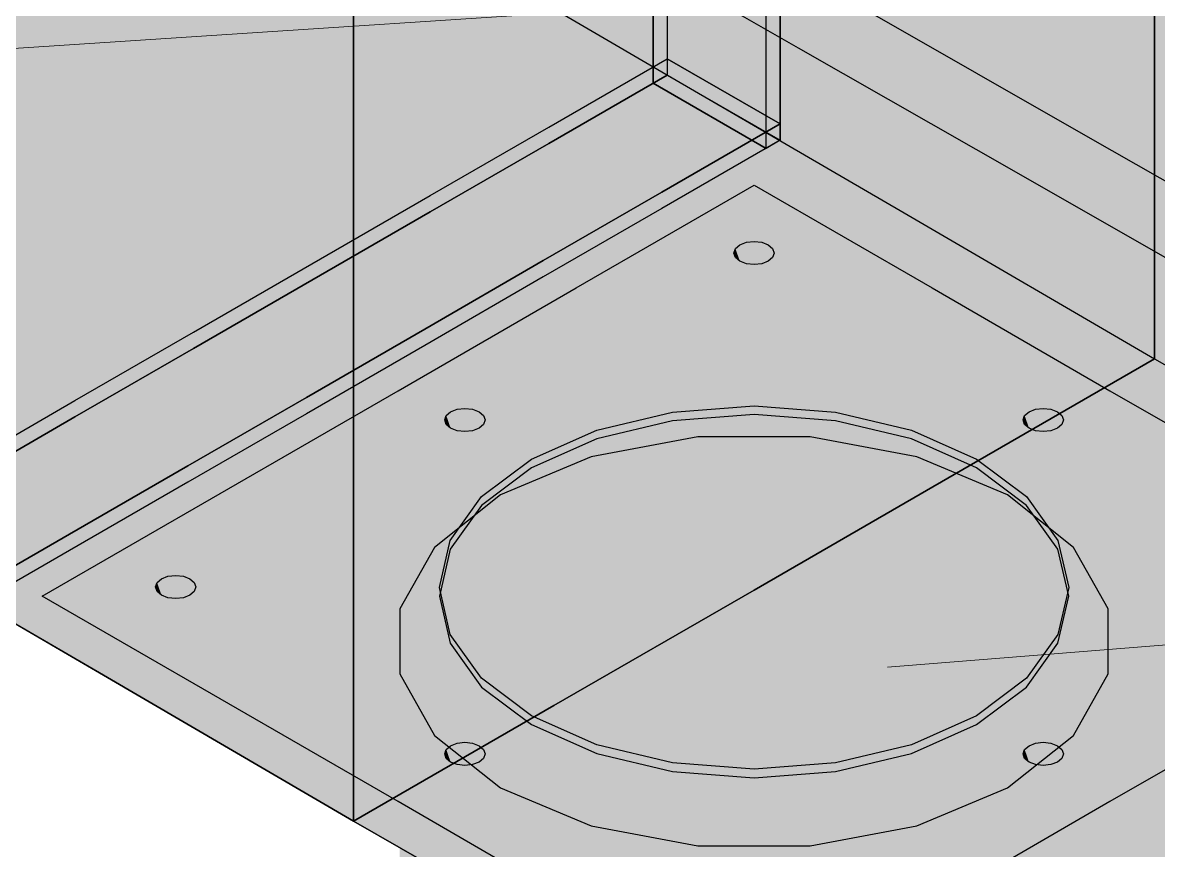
# Model space of a CAD drawing. Header units: metres. Extents: x 0 to 18.2, y -10 to 8.9.
# Drawn here: x 14.8148 to 15.0359, y 1.2593 to 1.4204 of the extents above; entities that cross this region are included whole.
import ezdxf

# ---------------------------------------------------------------- set-up
doc = ezdxf.new("R2010")
doc.units = ezdxf.units.M
doc.header["$LTSCALE"] = 0.25
doc.layers.add('ISO-ARISTAS', color=8, linetype='CONTINUOUS')
doc.layers.add('ISO-CONCRETO-SUP', color=254, linetype='CONTINUOUS', true_color=0xe8e8e8)
doc.layers.add('LLAMADAS', color=30, linetype='CONTINUOUS', lineweight=18)

msp = doc.modelspace()

# ---------------------------------------------------------------- linework, layer by layer
at = {"layer": 'ISO-ARISTAS', "color": 250}
for p, q in [((14.87924, 1.415), (14.87924, 1.465)), ((14.87924, 1.465), (14.87924, 1.415)), ((15.03512, 1.405), (15.03512, 1.455)), ((15.03512, 1.455), (15.03512, 1.405)), ((14.88898, 1.44022), (14.93769, 1.41181)), ((14.88898, 1.44022), (14.93769, 1.41181)), ((14.96584, 1.4155), (14.92254, 1.44025)), ((14.96584, 1.4155), (14.92254, 1.44025)), ((14.94027, 1.43929), (14.94027, 1.41026)), ((14.94027, 1.43929), (14.94027, 1.41026)), ((14.93752, 1.40868), (14.93752, 1.4377)), ((14.93752, 1.4377), (14.93752, 1.40868)), ((14.96227, 1.39756), (14.96227, 1.42659)), ((14.96227, 1.42659), (14.96227, 1.39756)), ((14.95952, 1.39598), (14.95952, 1.425)), ((14.95952, 1.39598), (14.95952, 1.425)), ((14.97883, 1.423), (15.02213, 1.39825)), ((14.87924, 1.365), (14.87924, 1.415)), ((14.87924, 1.415), (14.87924, 1.365)), ((15.00914, 1.39075), (14.96584, 1.4155)), ((15.00914, 1.39075), (14.96584, 1.4155)), ((14.91722, 1.40013), (14.94027, 1.41344)), ((14.91722, 1.40013), (14.94027, 1.41344)), ((14.96227, 1.40074), (14.94027, 1.41344)), ((14.94027, 1.41344), (14.94027, 1.41026)), ((14.94027, 1.41344), (14.94027, 1.41026)), ((14.94027, 1.41344), (14.96227, 1.40074)), ((14.94027, 1.41026), (14.91722, 1.39695)), ((14.91722, 1.39695), (14.94027, 1.41026)), ((14.93752, 1.40868), (14.94027, 1.41026)), ((14.94027, 1.41026), (14.93752, 1.40868)), ((14.93769, 1.41181), (14.98641, 1.38341)), ((14.93769, 1.41181), (14.98641, 1.38341)), ((14.94027, 1.41026), (14.96227, 1.39756)), ((14.94027, 1.41026), (14.96227, 1.39756)), ((14.94027, 1.41026), (14.96227, 1.39756)), ((14.94027, 1.41026), (14.96227, 1.39756)), ((14.95952, 1.39598), (14.93752, 1.40868)), ((14.93752, 1.40868), (14.95952, 1.39598)), ((15.03512, 1.355), (15.03512, 1.405)), ((15.03512, 1.405), (15.03512, 1.355)), ((14.89416, 1.38682), (14.91722, 1.40013)), ((14.89416, 1.38682), (14.91722, 1.40013)), ((14.96227, 1.40074), (14.93921, 1.38743)), ((14.93921, 1.38743), (14.96227, 1.40074)), ((14.96227, 1.39756), (14.96227, 1.40074)), ((14.96227, 1.40074), (14.96227, 1.39756)), ((14.91722, 1.39695), (14.89416, 1.38364)), ((14.89416, 1.38364), (14.91722, 1.39695)), ((14.96227, 1.39756), (14.93921, 1.38425)), ((14.96227, 1.39756), (14.93921, 1.38425)), ((14.96227, 1.39756), (14.95952, 1.39598)), ((14.96227, 1.39756), (14.95952, 1.39598)), ((15.02213, 1.39825), (15.06543, 1.3735)), ((15.05244, 1.366), (15.00914, 1.39075)), ((15.05244, 1.366), (15.00914, 1.39075)), ((14.92254, 1.3688), (14.95718, 1.3888)), ((14.95718, 1.3888), (14.99182, 1.3688)), ((14.87111, 1.37351), (14.89416, 1.38682)), ((14.87111, 1.37351), (14.89416, 1.38682)), ((14.93921, 1.38743), (14.91616, 1.37412)), ((14.91616, 1.37412), (14.93921, 1.38743)), ((14.93921, 1.38425), (14.91616, 1.37094)), ((14.93921, 1.38425), (14.91616, 1.37094)), ((14.89416, 1.38364), (14.87111, 1.37033)), ((14.87111, 1.37033), (14.89416, 1.38364)), ((14.98641, 1.38341), (15.03512, 1.355)), ((14.98641, 1.38341), (15.03512, 1.355)), ((14.95356, 1.37647), (14.95441, 1.3772)), ((14.95441, 1.3772), (14.95568, 1.37769)), ((14.95568, 1.37769), (14.95718, 1.37786)), ((14.95718, 1.37786), (14.95868, 1.37769)), ((14.95868, 1.37769), (14.95995, 1.3772)), ((14.95995, 1.3772), (14.9608, 1.37647)), ((14.95326, 1.3756), (14.95356, 1.37647)), ((14.95356, 1.37473), (14.95326, 1.3756)), ((14.9608, 1.37647), (14.9611, 1.3756)), ((14.9611, 1.3756), (14.9608, 1.37473)), ((14.84805, 1.36019), (14.87111, 1.37351)), ((14.84805, 1.36019), (14.87111, 1.37351)), ((14.91616, 1.37412), (14.8931, 1.36081)), ((14.8931, 1.36081), (14.91616, 1.37412)), ((14.95441, 1.374), (14.95356, 1.37473)), ((14.95568, 1.37351), (14.95441, 1.374)), ((14.95718, 1.37334), (14.95568, 1.37351)), ((14.95868, 1.37351), (14.95718, 1.37334)), ((14.95995, 1.374), (14.95868, 1.37351)), ((14.9608, 1.37473), (14.95995, 1.374)), ((14.91616, 1.37094), (14.8931, 1.35763)), ((14.91616, 1.37094), (14.8931, 1.35763)), ((14.87111, 1.37033), (14.84805, 1.35702)), ((14.84805, 1.35702), (14.87111, 1.37033)), ((14.8879, 1.3488), (14.92254, 1.3688)), ((14.99182, 1.3688), (15.02646, 1.3488)), ((14.87924, 1.315), (14.87924, 1.365)), ((14.87924, 1.365), (14.87924, 1.315)), ((14.825, 1.34688), (14.84805, 1.36019)), ((14.825, 1.34688), (14.84805, 1.36019)), ((14.8931, 1.36081), (14.87005, 1.34749)), ((14.87005, 1.34749), (14.8931, 1.36081)), ((14.8931, 1.35763), (14.87005, 1.34432)), ((14.8931, 1.35763), (14.87005, 1.34432)), ((14.84805, 1.35702), (14.825, 1.34371)), ((14.825, 1.34371), (14.84805, 1.35702)), ((15.03512, 1.355), (14.99615, 1.3325)), ((14.99615, 1.3325), (15.03512, 1.355)), ((15.03512, 1.355), (15.07842, 1.33025)), ((15.03512, 1.355), (15.07842, 1.33025)), ((14.85326, 1.3288), (14.8879, 1.3488)), ((15.02646, 1.3488), (15.0611, 1.3288)), ((14.80194, 1.33357), (14.825, 1.34688)), ((14.80194, 1.33357), (14.825, 1.34688)), ((14.87005, 1.34749), (14.84699, 1.33418)), ((14.84699, 1.33418), (14.87005, 1.34749)), ((14.87005, 1.34432), (14.84699, 1.33101)), ((14.87005, 1.34432), (14.84699, 1.33101)), ((14.89697, 1.3431), (14.89727, 1.34397)), ((14.89727, 1.34397), (14.89812, 1.3447)), ((14.89812, 1.3447), (14.89939, 1.34519)), ((14.89939, 1.34519), (14.90089, 1.34536)), ((14.90089, 1.34536), (14.90239, 1.34519)), ((14.90239, 1.34519), (14.90366, 1.3447)), ((14.90366, 1.3447), (14.90451, 1.34397)), ((14.90451, 1.34397), (14.90481, 1.3431)), ((14.92656, 1.34112), (14.94133, 1.34465)), ((14.94133, 1.34465), (14.95718, 1.34586)), ((14.95718, 1.34416), (14.94133, 1.34295)), ((14.95718, 1.34586), (14.97303, 1.34465)), ((14.97303, 1.34295), (14.95718, 1.34416)), ((14.97303, 1.34465), (14.9878, 1.34112)), ((15.00955, 1.3431), (15.00985, 1.34397)), ((15.00985, 1.34397), (15.0107, 1.3447)), ((15.0107, 1.3447), (15.01197, 1.34519)), ((15.01197, 1.34519), (15.01347, 1.34536)), ((15.01347, 1.34536), (15.01497, 1.34519)), ((15.01497, 1.34519), (15.01624, 1.3447)), ((15.01624, 1.3447), (15.01709, 1.34397)), ((15.01709, 1.34397), (15.01739, 1.3431)), ((14.825, 1.34371), (14.80194, 1.3304)), ((14.80194, 1.3304), (14.825, 1.34371)), ((14.89727, 1.34223), (14.89697, 1.3431)), ((14.89812, 1.3415), (14.89727, 1.34223)), ((14.90451, 1.34223), (14.90366, 1.3415)), ((14.90481, 1.3431), (14.90451, 1.34223)), ((14.94133, 1.34295), (14.92656, 1.33942)), ((14.9878, 1.33942), (14.97303, 1.34295)), ((15.00985, 1.34223), (15.00955, 1.3431)), ((15.0107, 1.3415), (15.00985, 1.34223)), ((15.01709, 1.34223), (15.01624, 1.3415)), ((15.01739, 1.3431), (15.01709, 1.34223)), ((14.89939, 1.34101), (14.89812, 1.3415)), ((14.90089, 1.34084), (14.89939, 1.34101)), ((14.90239, 1.34101), (14.90089, 1.34084)), ((14.90366, 1.3415), (14.90239, 1.34101)), ((14.91388, 1.3355), (14.92656, 1.34112)), ((14.94626, 1.33981), (14.92549, 1.33591)), ((14.94626, 1.33981), (14.92549, 1.33591)), ((14.9681, 1.33981), (14.94626, 1.33981)), ((14.9681, 1.33981), (14.94626, 1.33981)), ((14.98887, 1.33591), (14.9681, 1.33981)), ((14.98887, 1.33591), (14.9681, 1.33981)), ((14.9878, 1.34112), (15.00048, 1.3355)), ((15.01197, 1.34101), (15.0107, 1.3415)), ((15.01347, 1.34084), (15.01197, 1.34101)), ((15.01497, 1.34101), (15.01347, 1.34084)), ((15.01624, 1.3415), (15.01497, 1.34101)), ((14.92656, 1.33942), (14.91388, 1.3338)), ((15.00048, 1.3338), (14.9878, 1.33942)), ((14.90415, 1.32818), (14.91388, 1.3355)), ((14.92549, 1.33591), (14.90782, 1.3285)), ((14.92549, 1.33591), (14.90782, 1.3285)), ((15.00654, 1.3285), (14.98887, 1.33591)), ((15.00654, 1.3285), (14.98887, 1.33591)), ((15.00048, 1.3355), (15.01021, 1.32818)), ((14.84699, 1.33418), (14.82394, 1.32087)), ((14.82394, 1.32087), (14.84699, 1.33418)), ((14.91388, 1.3338), (14.90415, 1.32648)), ((15.01021, 1.32648), (15.00048, 1.3338)), ((14.84699, 1.33101), (14.82394, 1.3177)), ((14.84699, 1.33101), (14.82394, 1.3177)), ((14.99615, 1.3325), (14.95718, 1.31)), ((14.95718, 1.31), (14.99615, 1.3325)), ((14.81862, 1.3088), (14.85326, 1.3288)), ((14.90782, 1.3285), (14.89498, 1.3183)), ((14.90782, 1.3285), (14.89498, 1.3183)), ((15.01938, 1.3183), (15.00654, 1.3285)), ((15.01938, 1.3183), (15.00654, 1.3285)), ((14.89803, 1.31965), (14.90415, 1.32818)), ((14.90415, 1.32648), (14.89803, 1.31795)), ((15.01021, 1.32818), (15.01633, 1.31965)), ((15.01633, 1.31795), (15.01021, 1.32648)), ((14.83052, 1.29341), (14.78181, 1.32181)), ((14.78181, 1.32181), (14.83052, 1.29341)), ((14.82394, 1.32087), (14.80088, 1.30756)), ((14.80088, 1.30756), (14.82394, 1.32087)), ((14.89594, 1.3105), (14.89803, 1.31965)), ((15.01633, 1.31965), (15.01842, 1.3105)), ((14.82394, 1.3177), (14.80088, 1.30439)), ((14.82394, 1.3177), (14.80088, 1.30439)), ((14.89498, 1.3183), (14.88823, 1.30631)), ((14.89498, 1.3183), (14.88823, 1.30631)), ((14.89803, 1.31795), (14.89594, 1.3088)), ((15.01842, 1.3088), (15.01633, 1.31795)), ((15.02613, 1.30631), (15.01938, 1.3183)), ((15.02613, 1.30631), (15.01938, 1.3183)), ((14.87924, 1.265), (14.87924, 1.315)), ((14.87924, 1.315), (14.87924, 1.265)), ((14.84068, 1.3106), (14.84098, 1.31147)), ((14.84098, 1.31147), (14.84183, 1.3122)), ((14.84183, 1.3122), (14.8431, 1.31269)), ((14.8431, 1.31269), (14.8446, 1.31286)), ((14.8446, 1.31286), (14.8461, 1.31269)), ((14.8461, 1.31269), (14.84737, 1.3122)), ((14.84737, 1.3122), (14.84822, 1.31147)), ((14.84822, 1.31147), (14.84852, 1.3106)), ((14.85326, 1.2888), (14.81862, 1.3088)), ((14.84098, 1.30973), (14.84068, 1.3106)), ((14.84183, 1.309), (14.84098, 1.30973)), ((14.8431, 1.30851), (14.84183, 1.309)), ((14.84737, 1.309), (14.8461, 1.30851)), ((14.84822, 1.30973), (14.84737, 1.309)), ((14.84852, 1.3106), (14.84822, 1.30973)), ((14.89803, 1.30135), (14.89594, 1.3105)), ((14.89594, 1.3088), (14.89803, 1.29965)), ((14.95718, 1.31), (14.91821, 1.2875)), ((14.91821, 1.2875), (14.95718, 1.31)), ((15.01842, 1.3105), (15.01633, 1.30135)), ((15.01633, 1.29965), (15.01842, 1.3088)), ((14.8446, 1.30834), (14.8431, 1.30851)), ((14.8461, 1.30851), (14.8446, 1.30834)), ((14.88823, 1.30631), (14.88823, 1.29369)), ((14.88823, 1.30631), (14.88823, 1.29369)), ((15.02613, 1.29369), (15.02613, 1.30631)), ((15.02613, 1.29369), (15.02613, 1.30631)), ((14.90415, 1.29282), (14.89803, 1.30135)), ((15.01633, 1.30135), (15.01021, 1.29282)), ((14.89803, 1.29965), (14.90415, 1.29112)), ((15.01021, 1.29112), (15.01633, 1.29965)), ((14.87924, 1.265), (14.83052, 1.29341)), ((14.83052, 1.29341), (14.87924, 1.265)), ((14.88823, 1.29369), (14.89498, 1.2817)), ((14.88823, 1.29369), (14.89498, 1.2817)), ((15.01938, 1.2817), (15.02613, 1.29369)), ((15.01938, 1.2817), (15.02613, 1.29369)), ((14.91388, 1.2855), (14.90415, 1.29282)), ((14.90415, 1.29112), (14.91388, 1.2838)), ((15.01021, 1.29282), (15.00048, 1.2855)), ((15.00048, 1.2838), (15.01021, 1.29112)), ((14.8879, 1.2688), (14.85326, 1.2888)), ((15.0611, 1.2888), (15.02646, 1.2688)), ((14.91821, 1.2875), (14.87924, 1.265)), ((14.87924, 1.265), (14.91821, 1.2875)), ((14.92656, 1.27988), (14.91388, 1.2855)), ((15.00048, 1.2855), (14.9878, 1.27988)), ((14.91388, 1.2838), (14.92656, 1.27818)), ((14.9878, 1.27818), (15.00048, 1.2838)), ((14.89498, 1.2817), (14.90782, 1.2715)), ((14.89498, 1.2817), (14.90782, 1.2715)), ((14.89812, 1.2797), (14.89939, 1.28019)), ((14.89939, 1.28019), (14.90089, 1.28036)), ((14.90089, 1.28036), (14.90239, 1.28019)), ((14.90239, 1.28019), (14.90366, 1.2797)), ((14.94133, 1.27635), (14.92656, 1.27988)), ((14.9878, 1.27988), (14.97303, 1.27635)), ((15.00654, 1.2715), (15.01938, 1.2817)), ((15.00654, 1.2715), (15.01938, 1.2817)), ((15.0107, 1.2797), (15.01197, 1.28019)), ((15.01197, 1.28019), (15.01347, 1.28036)), ((15.01347, 1.28036), (15.01497, 1.28019)), ((15.01497, 1.28019), (15.01624, 1.2797)), ((14.89697, 1.2781), (14.89727, 1.27897)), ((14.89727, 1.27723), (14.89697, 1.2781)), ((14.89727, 1.27897), (14.89812, 1.2797)), ((14.90366, 1.2797), (14.90451, 1.27897)), ((14.90451, 1.27897), (14.90481, 1.2781)), ((14.90481, 1.2781), (14.90451, 1.27723)), ((14.92656, 1.27818), (14.94133, 1.27465)), ((14.97303, 1.27465), (14.9878, 1.27818)), ((15.00955, 1.2781), (15.00985, 1.27897)), ((15.00985, 1.27723), (15.00955, 1.2781)), ((15.00985, 1.27897), (15.0107, 1.2797)), ((15.01624, 1.2797), (15.01709, 1.27897)), ((15.01709, 1.27897), (15.01739, 1.2781)), ((15.01739, 1.2781), (15.01709, 1.27723)), ((14.89812, 1.2765), (14.89727, 1.27723)), ((14.89939, 1.27601), (14.89812, 1.2765)), ((14.90089, 1.27584), (14.89939, 1.27601)), ((14.90239, 1.27601), (14.90089, 1.27584)), ((14.90366, 1.2765), (14.90239, 1.27601)), ((14.90451, 1.27723), (14.90366, 1.2765)), ((14.95718, 1.27514), (14.94133, 1.27635)), ((14.97303, 1.27635), (14.95718, 1.27514)), ((15.0107, 1.2765), (15.00985, 1.27723)), ((15.01197, 1.27601), (15.0107, 1.2765)), ((15.01347, 1.27584), (15.01197, 1.27601)), ((15.01497, 1.27601), (15.01347, 1.27584)), ((15.01624, 1.2765), (15.01497, 1.27601)), ((15.01709, 1.27723), (15.01624, 1.2765)), ((14.94133, 1.27465), (14.95718, 1.27344)), ((14.95718, 1.27344), (14.97303, 1.27465)), ((14.90782, 1.2715), (14.92549, 1.26409)), ((14.90782, 1.2715), (14.92549, 1.26409)), ((14.98887, 1.26409), (15.00654, 1.2715)), ((14.98887, 1.26409), (15.00654, 1.2715)), ((14.92254, 1.2488), (14.8879, 1.2688)), ((15.02646, 1.2688), (14.99182, 1.2488)), ((14.92254, 1.24025), (14.87924, 1.265)), ((14.87924, 1.265), (14.92254, 1.24025)), ((14.92549, 1.26409), (14.94626, 1.26019)), ((14.92549, 1.26409), (14.94626, 1.26019)), ((14.9681, 1.26019), (14.98887, 1.26409)), ((14.9681, 1.26019), (14.98887, 1.26409)), ((14.94626, 1.26019), (14.9681, 1.26019)), ((14.94626, 1.26019), (14.9681, 1.26019))]:
    msp.add_line(p, q, dxfattribs=at)
at = {"layer": 'ISO-CONCRETO-SUP', "true_color": 0xa5aab0}
for points in [[(14.83052, 1.44341), (14.87924, 1.415), (14.83052, 1.49341), (14.87924, 1.465)], [(14.88898, 1.44022), (14.93769, 1.41181), (14.88898, 1.49022), (14.93769, 1.46181)], [(14.98641, 1.43341), (15.03512, 1.405), (14.98641, 1.48341), (15.03512, 1.455)], [(14.78181, 1.42181), (14.83052, 1.39341), (14.78181, 1.47181), (14.83052, 1.44341)], [(14.87924, 1.415), (14.92254, 1.39025), (14.87924, 1.465), (14.92254, 1.44025)], [(14.93769, 1.41181), (14.98641, 1.38341), (14.93769, 1.46181), (14.98641, 1.43341)], [(15.03512, 1.405), (15.07842, 1.38025), (15.03512, 1.455), (15.07842, 1.43025)], [(14.83052, 1.39341), (14.87924, 1.365), (14.83052, 1.44341), (14.87924, 1.415)], [(14.92254, 1.39025), (14.96584, 1.3655), (14.92254, 1.44025), (14.96584, 1.4155)], [(14.98641, 1.38341), (15.03512, 1.355), (14.98641, 1.43341), (15.03512, 1.405)], [(14.78181, 1.37181), (14.83052, 1.34341), (14.78181, 1.42181), (14.83052, 1.39341)], [(14.87924, 1.365), (14.92254, 1.34025), (14.87924, 1.415), (14.92254, 1.39025)], [(14.96584, 1.3655), (15.00914, 1.34075), (14.96584, 1.4155), (15.00914, 1.39075)], [(15.03512, 1.355), (15.07842, 1.33025), (15.03512, 1.405), (15.07842, 1.38025)], [(14.83052, 1.34341), (14.87924, 1.315), (14.83052, 1.39341), (14.87924, 1.365)], [(15.00914, 1.34075), (15.05244, 1.316), (15.00914, 1.39075), (15.05244, 1.366)], [(14.92254, 1.34025), (14.96584, 1.3155), (14.92254, 1.39025), (14.96584, 1.3655)], [(14.78181, 1.32181), (14.83052, 1.29341), (14.78181, 1.37181), (14.83052, 1.34341)], [(14.87924, 1.315), (14.92254, 1.29025), (14.87924, 1.365), (14.92254, 1.34025)], [(14.96584, 1.3155), (15.00914, 1.29075), (14.96584, 1.3655), (15.00914, 1.34075)], [(14.83052, 1.29341), (14.87924, 1.265), (14.83052, 1.34341), (14.87924, 1.315)], [(14.92254, 1.29025), (14.96584, 1.2655), (14.92254, 1.34025), (14.96584, 1.3155)], [(15.00914, 1.29075), (15.05244, 1.266), (15.00914, 1.34075), (15.05244, 1.316)], [(14.96584, 1.2655), (15.00914, 1.24075), (14.96584, 1.3155), (15.00914, 1.29075)], [(14.87924, 1.265), (14.92254, 1.24025), (14.87924, 1.315), (14.92254, 1.29025)], [(14.92254, 1.24025), (14.96584, 1.2155), (14.92254, 1.29025), (14.96584, 1.2655)], [(15.00914, 1.24075), (15.05244, 1.216), (15.00914, 1.29075), (15.05244, 1.266)], [(14.96584, 1.2155), (15.00914, 1.19075), (14.96584, 1.2655), (15.00914, 1.24075)]]:
    msp.add_solid(points, dxfattribs=at)
at = {"layer": 'ISO-CONCRETO-SUP', "true_color": 0xb7bcc4}
for points in [[(14.84027, 1.46863), (14.88898, 1.44022), (14.8013, 1.44613), (14.85001, 1.41772)], [(14.8013, 1.44613), (14.85001, 1.41772), (14.76232, 1.42362), (14.81104, 1.39522)], [(14.88898, 1.44022), (14.93769, 1.41181), (14.85001, 1.41772), (14.89872, 1.38931)], [(14.85001, 1.41772), (14.89872, 1.38931), (14.81104, 1.39522), (14.85975, 1.36681)], [(14.93769, 1.41181), (14.98641, 1.38341), (14.89872, 1.38931), (14.94744, 1.36091)], [(14.81104, 1.39522), (14.85975, 1.36681), (14.77207, 1.37272), (14.82078, 1.34431)], [(14.89872, 1.38931), (14.94744, 1.36091), (14.85975, 1.36681), (14.90847, 1.33841)], [(14.98641, 1.38341), (15.03512, 1.355), (14.94744, 1.36091), (14.99615, 1.3325)], [(14.77207, 1.37272), (14.82078, 1.34431), (14.7331, 1.35022), (14.78181, 1.32181)], [(14.85975, 1.36681), (14.90847, 1.33841), (14.82078, 1.34431), (14.86949, 1.31591)], [(14.94744, 1.36091), (14.99615, 1.3325), (14.90847, 1.33841), (14.95718, 1.31)], [(14.82078, 1.34431), (14.86949, 1.31591), (14.78181, 1.32181), (14.83052, 1.29341)], [(14.90847, 1.33841), (14.95718, 1.31), (14.86949, 1.31591), (14.91821, 1.2875)], [(14.86949, 1.31591), (14.91821, 1.2875), (14.83052, 1.29341), (14.87924, 1.265)]]:
    msp.add_solid(points, dxfattribs=at)
at = {"layer": 'ISO-CONCRETO-SUP', "true_color": 0xb7bcc3}
for points in [[(14.93553, 1.44775), (14.97883, 1.423), (14.92254, 1.44025), (14.96584, 1.4155)], [(14.97883, 1.423), (15.02213, 1.39825), (14.96584, 1.4155), (15.00914, 1.39075)], [(15.02213, 1.39825), (15.06543, 1.3735), (15.00914, 1.39075), (15.05244, 1.366)], [(14.95718, 1.3888), (14.99182, 1.3688), (14.92254, 1.3688), (14.95718, 1.3488)], [(14.92254, 1.3688), (14.95718, 1.3488), (14.8879, 1.3488), (14.92254, 1.3288)], [(14.99182, 1.3688), (15.02646, 1.3488), (14.95718, 1.3488), (14.99182, 1.3288)], [(15.03512, 1.355), (15.07842, 1.33025), (14.99615, 1.3325), (15.03945, 1.30775)], [(14.8879, 1.3488), (14.92254, 1.3288), (14.85326, 1.3288), (14.8879, 1.3088)], [(14.95718, 1.3488), (14.99182, 1.3288), (14.92254, 1.3288), (14.95718, 1.3088)], [(15.02646, 1.3488), (15.0611, 1.3288), (14.99182, 1.3288), (15.02646, 1.3088)], [(14.99615, 1.3325), (15.03945, 1.30775), (14.95718, 1.31), (15.00048, 1.28525)], [(14.85326, 1.3288), (14.8879, 1.3088), (14.81862, 1.3088), (14.85326, 1.2888)], [(14.92254, 1.3288), (14.95718, 1.3088), (14.8879, 1.3088), (14.92254, 1.2888)], [(14.99182, 1.3288), (15.02646, 1.3088), (14.95718, 1.3088), (14.99182, 1.2888)], [(15.0611, 1.3288), (15.09574, 1.3088), (15.02646, 1.3088), (15.0611, 1.2888)], [(14.8879, 1.3088), (14.92254, 1.2888), (14.85326, 1.2888), (14.8879, 1.2688)], [(14.95718, 1.31), (15.00048, 1.28525), (14.91821, 1.2875), (14.96151, 1.26275)], [(14.95718, 1.3088), (14.99182, 1.2888), (14.92254, 1.2888), (14.95718, 1.2688)], [(15.02646, 1.3088), (15.0611, 1.2888), (14.99182, 1.2888), (15.02646, 1.2688)], [(15.03945, 1.30775), (15.08275, 1.283), (15.00048, 1.28525), (15.04378, 1.2605)], [(14.92254, 1.2888), (14.95718, 1.2688), (14.8879, 1.2688), (14.92254, 1.2488)], [(14.99182, 1.2888), (15.02646, 1.2688), (14.95718, 1.2688), (14.99182, 1.2488)], [(14.91821, 1.2875), (14.96151, 1.26275), (14.87924, 1.265), (14.92254, 1.24025)], [(15.00048, 1.28525), (15.04378, 1.2605), (14.96151, 1.26275), (15.00481, 1.238)], [(14.95718, 1.2688), (14.99182, 1.2488), (14.92254, 1.2488), (14.95718, 1.2288)], [(14.96151, 1.26275), (15.00481, 1.238), (14.92254, 1.24025), (14.96584, 1.2155)], [(15.04378, 1.2605), (15.08708, 1.23575), (15.00481, 1.238), (15.04811, 1.21325)]]:
    msp.add_solid(points, dxfattribs=at)
at = {"layer": 'ISO-CONCRETO-SUP', "true_color": 0x6a7481}
for points in [[(14.94027, 1.41026), (14.93752, 1.40868), (14.94027, 1.43929), (14.93752, 1.4377)], [(14.96227, 1.39756), (14.95952, 1.39598), (14.96227, 1.42659), (14.95952, 1.425)], [(14.94027, 1.41026), (14.91722, 1.39695), (14.94027, 1.41344), (14.91722, 1.40013)], [(14.91722, 1.39695), (14.89416, 1.38364), (14.91722, 1.40013), (14.89416, 1.38682)], [(14.96227, 1.39756), (14.93921, 1.38425), (14.96227, 1.40074), (14.93921, 1.38743)], [(14.89416, 1.38364), (14.87111, 1.37033), (14.89416, 1.38682), (14.87111, 1.37351)], [(14.93921, 1.38425), (14.91616, 1.37094), (14.93921, 1.38743), (14.91616, 1.37412)], [(14.87111, 1.37033), (14.84805, 1.35702), (14.87111, 1.37351), (14.84805, 1.36019)], [(14.91616, 1.37094), (14.8931, 1.35763), (14.91616, 1.37412), (14.8931, 1.36081)], [(14.84805, 1.35702), (14.825, 1.34371), (14.84805, 1.36019), (14.825, 1.34688)], [(14.8931, 1.35763), (14.87005, 1.34432), (14.8931, 1.36081), (14.87005, 1.34749)], [(14.825, 1.34371), (14.80194, 1.3304), (14.825, 1.34688), (14.80194, 1.33357)], [(14.87005, 1.34432), (14.84699, 1.33101), (14.87005, 1.34749), (14.84699, 1.33418)], [(14.84699, 1.33101), (14.82394, 1.3177), (14.84699, 1.33418), (14.82394, 1.32087)], [(14.82394, 1.3177), (14.80088, 1.30439), (14.82394, 1.32087), (14.80088, 1.30756)]]:
    msp.add_solid(points, dxfattribs=at)
at = {"layer": 'ISO-CONCRETO-SUP', "true_color": 0x768190}
for points in [[(14.94027, 1.41026), (14.96227, 1.39756), (14.94027, 1.43929), (14.96227, 1.42659)], [(14.93752, 1.40868), (14.95952, 1.39598), (14.93752, 1.4377), (14.95952, 1.425)], [(14.94027, 1.41026), (14.96227, 1.39756), (14.94027, 1.41344), (14.96227, 1.40074)]]:
    msp.add_solid(points, dxfattribs=at)
at = {"layer": 'ISO-CONCRETO-SUP', "true_color": 0x838f9f}
for points in [[(14.94027, 1.41344), (14.96227, 1.40074), (14.91722, 1.40013), (14.93921, 1.38743)], [(14.94027, 1.41026), (14.96227, 1.39756), (14.91722, 1.39695), (14.93921, 1.38425)], [(14.94027, 1.41026), (14.96227, 1.39756), (14.93752, 1.40868), (14.95952, 1.39598)], [(14.91722, 1.40013), (14.93921, 1.38743), (14.89416, 1.38682), (14.91616, 1.37412)], [(14.91722, 1.39695), (14.93921, 1.38425), (14.89416, 1.38364), (14.91616, 1.37094)], [(14.89416, 1.38682), (14.91616, 1.37412), (14.87111, 1.37351), (14.8931, 1.36081)], [(14.89416, 1.38364), (14.91616, 1.37094), (14.87111, 1.37033), (14.8931, 1.35763)], [(14.87111, 1.37351), (14.8931, 1.36081), (14.84805, 1.36019), (14.87005, 1.34749)], [(14.87111, 1.37033), (14.8931, 1.35763), (14.84805, 1.35702), (14.87005, 1.34432)], [(14.84805, 1.36019), (14.87005, 1.34749), (14.825, 1.34688), (14.84699, 1.33418)], [(14.84805, 1.35702), (14.87005, 1.34432), (14.825, 1.34371), (14.84699, 1.33101)], [(14.825, 1.34688), (14.84699, 1.33418), (14.80194, 1.33357), (14.82394, 1.32087)], [(14.825, 1.34371), (14.84699, 1.33101), (14.80194, 1.3304), (14.82394, 1.3177)], [(14.80194, 1.33357), (14.82394, 1.32087), (14.77889, 1.32026), (14.80088, 1.30756)], [(14.80194, 1.3304), (14.82394, 1.3177), (14.77889, 1.31709), (14.80088, 1.30439)]]:
    msp.add_solid(points, dxfattribs=at)
at = {"layer": 'ISO-CONCRETO-SUP', "true_color": 0x6b6d73}
for points in [[(14.95441, 1.374), (14.95356, 1.37647), (14.95441, 1.3772)], [(14.95441, 1.374), (14.95568, 1.37769), (14.95718, 1.37786)], [(14.95441, 1.374), (14.95718, 1.37786), (14.95868, 1.37769)], [(14.95441, 1.374), (14.95441, 1.3772), (14.95568, 1.37769)], [(14.95441, 1.374), (14.95868, 1.37769), (14.95995, 1.3772)], [(14.95441, 1.374), (14.95995, 1.3772), (14.9608, 1.37647)], [(14.95441, 1.374), (14.95326, 1.3756), (14.95356, 1.37647)], [(14.95441, 1.374), (14.95356, 1.37473), (14.95326, 1.3756)], [(14.95441, 1.374), (14.9608, 1.37647), (14.9611, 1.3756)], [(14.95441, 1.374), (14.9611, 1.3756), (14.9608, 1.37473)], [(14.95441, 1.374), (14.9608, 1.37473), (14.95995, 1.374)], [(14.95441, 1.374), (14.95995, 1.374), (14.95868, 1.37351)], [(14.95441, 1.374), (14.95868, 1.37351), (14.95718, 1.37334)], [(14.95441, 1.374), (14.95718, 1.37334), (14.95568, 1.37351)], [(14.89812, 1.3415), (14.89697, 1.3431), (14.89727, 1.34397)], [(14.89812, 1.3415), (14.89727, 1.34397), (14.89812, 1.3447)], [(14.89812, 1.3415), (14.89939, 1.34519), (14.90089, 1.34536)], [(14.89812, 1.3415), (14.90089, 1.34536), (14.90239, 1.34519)], [(14.89812, 1.3415), (14.89812, 1.3447), (14.89939, 1.34519)], [(14.89812, 1.3415), (14.90239, 1.34519), (14.90366, 1.3447)], [(14.89812, 1.3415), (14.90366, 1.3447), (14.90451, 1.34397)], [(14.89812, 1.3415), (14.90451, 1.34397), (14.90481, 1.3431)], [(15.0107, 1.3415), (15.00955, 1.3431), (15.00985, 1.34397)], [(15.0107, 1.3415), (15.00985, 1.34397), (15.0107, 1.3447)], [(15.0107, 1.3415), (15.01197, 1.34519), (15.01347, 1.34536)], [(15.0107, 1.3415), (15.01347, 1.34536), (15.01497, 1.34519)], [(15.0107, 1.3415), (15.0107, 1.3447), (15.01197, 1.34519)], [(15.0107, 1.3415), (15.01497, 1.34519), (15.01624, 1.3447)], [(15.0107, 1.3415), (15.01624, 1.3447), (15.01709, 1.34397)], [(15.0107, 1.3415), (15.01709, 1.34397), (15.01739, 1.3431)], [(14.89812, 1.3415), (14.89727, 1.34223), (14.89697, 1.3431)], [(14.89812, 1.3415), (14.90481, 1.3431), (14.90451, 1.34223)], [(14.89812, 1.3415), (14.90451, 1.34223), (14.90366, 1.3415)], [(15.0107, 1.3415), (15.00985, 1.34223), (15.00955, 1.3431)], [(15.0107, 1.3415), (15.01739, 1.3431), (15.01709, 1.34223)], [(15.0107, 1.3415), (15.01709, 1.34223), (15.01624, 1.3415)], [(14.89812, 1.3415), (14.90366, 1.3415), (14.90239, 1.34101)], [(14.89812, 1.3415), (14.90239, 1.34101), (14.90089, 1.34084)], [(14.89812, 1.3415), (14.90089, 1.34084), (14.89939, 1.34101)], [(15.0107, 1.3415), (15.01624, 1.3415), (15.01497, 1.34101)], [(15.0107, 1.3415), (15.01497, 1.34101), (15.01347, 1.34084)], [(15.0107, 1.3415), (15.01347, 1.34084), (15.01197, 1.34101)], [(14.84183, 1.309), (14.84068, 1.3106), (14.84098, 1.31147)], [(14.84183, 1.309), (14.84098, 1.31147), (14.84183, 1.3122)], [(14.84183, 1.309), (14.8431, 1.31269), (14.8446, 1.31286)], [(14.84183, 1.309), (14.8446, 1.31286), (14.8461, 1.31269)], [(14.84183, 1.309), (14.84183, 1.3122), (14.8431, 1.31269)], [(14.84183, 1.309), (14.8461, 1.31269), (14.84737, 1.3122)], [(14.84183, 1.309), (14.84737, 1.3122), (14.84822, 1.31147)], [(14.84183, 1.309), (14.84822, 1.31147), (14.84852, 1.3106)], [(14.84183, 1.309), (14.84098, 1.30973), (14.84068, 1.3106)], [(14.84183, 1.309), (14.84852, 1.3106), (14.84822, 1.30973)], [(14.84183, 1.309), (14.84822, 1.30973), (14.84737, 1.309)], [(14.84183, 1.309), (14.84737, 1.309), (14.8461, 1.30851)], [(14.84183, 1.309), (14.8461, 1.30851), (14.8446, 1.30834)], [(14.84183, 1.309), (14.8446, 1.30834), (14.8431, 1.30851)], [(14.89812, 1.2765), (14.89939, 1.28019), (14.90089, 1.28036)], [(14.89812, 1.2765), (14.90089, 1.28036), (14.90239, 1.28019)], [(14.89812, 1.2765), (14.89812, 1.2797), (14.89939, 1.28019)], [(14.89812, 1.2765), (14.90239, 1.28019), (14.90366, 1.2797)], [(15.0107, 1.2765), (15.01197, 1.28019), (15.01347, 1.28036)], [(15.0107, 1.2765), (15.01347, 1.28036), (15.01497, 1.28019)], [(15.0107, 1.2765), (15.0107, 1.2797), (15.01197, 1.28019)], [(15.0107, 1.2765), (15.01497, 1.28019), (15.01624, 1.2797)], [(14.89812, 1.2765), (14.89697, 1.2781), (14.89727, 1.27897)], [(14.89812, 1.2765), (14.89727, 1.27723), (14.89697, 1.2781)], [(14.89812, 1.2765), (14.89727, 1.27897), (14.89812, 1.2797)], [(14.89812, 1.2765), (14.90366, 1.2797), (14.90451, 1.27897)], [(14.89812, 1.2765), (14.90451, 1.27897), (14.90481, 1.2781)], [(14.89812, 1.2765), (14.90481, 1.2781), (14.90451, 1.27723)], [(15.0107, 1.2765), (15.00955, 1.2781), (15.00985, 1.27897)], [(15.0107, 1.2765), (15.00985, 1.27723), (15.00955, 1.2781)], [(15.0107, 1.2765), (15.00985, 1.27897), (15.0107, 1.2797)], [(15.0107, 1.2765), (15.01624, 1.2797), (15.01709, 1.27897)], [(15.0107, 1.2765), (15.01709, 1.27897), (15.01739, 1.2781)], [(15.0107, 1.2765), (15.01739, 1.2781), (15.01709, 1.27723)], [(14.89812, 1.2765), (14.90451, 1.27723), (14.90366, 1.2765)], [(14.89812, 1.2765), (14.90366, 1.2765), (14.90239, 1.27601)], [(14.89812, 1.2765), (14.90239, 1.27601), (14.90089, 1.27584)], [(14.89812, 1.2765), (14.90089, 1.27584), (14.89939, 1.27601)], [(15.0107, 1.2765), (15.01709, 1.27723), (15.01624, 1.2765)], [(15.0107, 1.2765), (15.01624, 1.2765), (15.01497, 1.27601)], [(15.0107, 1.2765), (15.01497, 1.27601), (15.01347, 1.27584)], [(15.0107, 1.2765), (15.01347, 1.27584), (15.01197, 1.27601)]]:
    msp.add_solid(points, dxfattribs=at)
at = {"layer": 'ISO-CONCRETO-SUP', "true_color": 0x3e4247}
for points in [[(14.91388, 1.2855), (14.94133, 1.34465), (14.95718, 1.34586)], [(14.91388, 1.2855), (14.95718, 1.34586), (14.97303, 1.34465)], [(14.91388, 1.2855), (14.92656, 1.34112), (14.94133, 1.34465)], [(14.91388, 1.2855), (14.97303, 1.34465), (14.9878, 1.34112)], [(14.91388, 1.2855), (14.91388, 1.3355), (14.92656, 1.34112)], [(14.91388, 1.2855), (14.9878, 1.34112), (15.00048, 1.3355)], [(14.91388, 1.2855), (14.90415, 1.32818), (14.91388, 1.3355)], [(14.91388, 1.2855), (15.00048, 1.3355), (15.01021, 1.32818)], [(14.91388, 1.2855), (14.89803, 1.31965), (14.90415, 1.32818)], [(14.91388, 1.2855), (15.01021, 1.32818), (15.01633, 1.31965)], [(14.91388, 1.2855), (14.89594, 1.3105), (14.89803, 1.31965)], [(14.91388, 1.2855), (15.01633, 1.31965), (15.01842, 1.3105)], [(14.91388, 1.2855), (14.89803, 1.30135), (14.89594, 1.3105)], [(14.91388, 1.2855), (15.01842, 1.3105), (15.01633, 1.30135)], [(14.91388, 1.2855), (14.90415, 1.29282), (14.89803, 1.30135)], [(14.91388, 1.2855), (15.01633, 1.30135), (15.01021, 1.29282)], [(14.91388, 1.2855), (15.01021, 1.29282), (15.00048, 1.2855)], [(14.91388, 1.2855), (15.00048, 1.2855), (14.9878, 1.27988)], [(14.91388, 1.2855), (14.9878, 1.27988), (14.97303, 1.27635)], [(14.91388, 1.2855), (14.97303, 1.27635), (14.95718, 1.27514)], [(14.91388, 1.2855), (14.95718, 1.27514), (14.94133, 1.27635)], [(14.91388, 1.2855), (14.94133, 1.27635), (14.92656, 1.27988)]]:
    msp.add_solid(points, dxfattribs=at)
at = {"layer": 'ISO-CONCRETO-SUP', "true_color": 0xaaafb6}
for points in [[(14.95718, 1.34416), (14.94133, 1.34295), (14.95718, 1.29456), (14.94133, 1.29335)], [(14.95718, 1.29456), (14.94133, 1.29335), (14.95718, 1.24496), (14.94133, 1.24375)], [(14.95718, 1.27344), (14.97303, 1.27465), (14.95718, 1.22384), (14.97303, 1.22505)]]:
    msp.add_solid(points, dxfattribs=at)
at = {"layer": 'ISO-CONCRETO-SUP', "true_color": 0xadb3b9}
for points in [[(14.97303, 1.34295), (14.95718, 1.34416), (14.97303, 1.29335), (14.95718, 1.29456)], [(14.97303, 1.29335), (14.95718, 1.29456), (14.97303, 1.24375), (14.95718, 1.24496)], [(14.94133, 1.27465), (14.95718, 1.27344), (14.94133, 1.22505), (14.95718, 1.22384)]]:
    msp.add_solid(points, dxfattribs=at)
at = {"layer": 'ISO-CONCRETO-SUP', "true_color": 0xa3a8af}
for points in [[(14.94133, 1.34295), (14.92656, 1.33942), (14.94133, 1.29335), (14.92656, 1.28982)], [(14.94133, 1.29335), (14.92656, 1.28982), (14.94133, 1.24375), (14.92656, 1.24022)], [(14.97303, 1.27465), (14.9878, 1.27818), (14.97303, 1.22505), (14.9878, 1.22858)]]:
    msp.add_solid(points, dxfattribs=at)
at = {"layer": 'ISO-CONCRETO-SUP', "true_color": 0xadb2b9}
for points in [[(14.9878, 1.33942), (14.97303, 1.34295), (14.9878, 1.28982), (14.97303, 1.29335)], [(14.9878, 1.28982), (14.97303, 1.29335), (14.9878, 1.24022), (14.97303, 1.24375)], [(14.92656, 1.27818), (14.94133, 1.27465), (14.92656, 1.22858), (14.94133, 1.22505)]]:
    msp.add_solid(points, dxfattribs=at)
at = {"layer": 'ISO-CONCRETO-SUP', "true_color": 0x92aec8}
for points in [[(14.94626, 1.33981), (14.92549, 1.33591), (14.94626, 1.26681), (14.92549, 1.26291)], [(14.94626, 1.26681), (14.92549, 1.26291), (14.94626, 1.19381), (14.92549, 1.18991)], [(14.9681, 1.26019), (14.98887, 1.26409), (14.9681, 1.18719), (14.98887, 1.19109)]]:
    msp.add_solid(points, dxfattribs=at)
at = {"layer": 'ISO-CONCRETO-SUP', "true_color": 0xa1c0dd}
for points in [[(14.95718, 1.3), (14.94626, 1.33981), (14.92549, 1.33591)], [(14.95718, 1.3), (14.9681, 1.33981), (14.94626, 1.33981)], [(14.95718, 1.3), (14.98887, 1.33591), (14.9681, 1.33981)], [(14.95718, 1.3), (14.92549, 1.33591), (14.90782, 1.3285)], [(14.95718, 1.3), (15.00654, 1.3285), (14.98887, 1.33591)], [(14.95718, 1.3), (14.90782, 1.3285), (14.89498, 1.3183)], [(14.95718, 1.3), (15.01938, 1.3183), (15.00654, 1.3285)], [(14.95718, 1.3), (14.89498, 1.3183), (14.88823, 1.30631)], [(14.95718, 1.3), (15.02613, 1.30631), (15.01938, 1.3183)], [(14.95718, 1.3), (14.88823, 1.30631), (14.88823, 1.29369)], [(14.95718, 1.3), (15.02613, 1.29369), (15.02613, 1.30631)], [(14.95718, 1.3), (14.88823, 1.29369), (14.89498, 1.2817)], [(14.95718, 1.3), (14.89498, 1.2817), (14.90782, 1.2715)], [(14.95718, 1.3), (14.90782, 1.2715), (14.92549, 1.26409)], [(14.95718, 1.3), (14.92549, 1.26409), (14.94626, 1.26019)], [(14.95718, 1.3), (14.94626, 1.26019), (14.9681, 1.26019)], [(14.95718, 1.3), (15.01938, 1.2817), (15.02613, 1.29369)], [(14.95718, 1.3), (15.00654, 1.2715), (15.01938, 1.2817)], [(14.95718, 1.3), (14.98887, 1.26409), (15.00654, 1.2715)], [(14.95718, 1.3), (14.9681, 1.26019), (14.98887, 1.26409)]]:
    msp.add_solid(points, dxfattribs=at)
at = {"layer": 'ISO-CONCRETO-SUP', "true_color": 0x98b5d0}
for points in [[(14.9681, 1.33981), (14.94626, 1.33981), (14.9681, 1.26681), (14.94626, 1.26681)], [(14.9681, 1.26681), (14.94626, 1.26681), (14.9681, 1.19381), (14.94626, 1.19381)], [(14.94626, 1.26019), (14.9681, 1.26019), (14.94626, 1.18719), (14.9681, 1.18719)]]:
    msp.add_solid(points, dxfattribs=at)
at = {"layer": 'ISO-CONCRETO-SUP', "true_color": 0x99b6d1}
for points in [[(14.98887, 1.33591), (14.9681, 1.33981), (14.98887, 1.26291), (14.9681, 1.26681)], [(14.98887, 1.26291), (14.9681, 1.26681), (14.98887, 1.18991), (14.9681, 1.19381)], [(14.92549, 1.26409), (14.94626, 1.26019), (14.92549, 1.19109), (14.94626, 1.18719)]]:
    msp.add_solid(points, dxfattribs=at)
at = {"layer": 'ISO-CONCRETO-SUP', "true_color": 0x9a9ea4}
for points in [[(14.92656, 1.33942), (14.91388, 1.3338), (14.92656, 1.28982), (14.91388, 1.2842)], [(14.92656, 1.28982), (14.91388, 1.2842), (14.92656, 1.24022), (14.91388, 1.2346)], [(14.9878, 1.27818), (15.00048, 1.2838), (14.9878, 1.22858), (15.00048, 1.2342)]]:
    msp.add_solid(points, dxfattribs=at)
at = {"layer": 'ISO-CONCRETO-SUP', "true_color": 0xa8adb4}
for points in [[(15.00048, 1.3338), (14.9878, 1.33942), (15.00048, 1.2842), (14.9878, 1.28982)], [(15.00048, 1.2842), (14.9878, 1.28982), (15.00048, 1.2346), (14.9878, 1.24022)], [(14.91388, 1.2838), (14.92656, 1.27818), (14.91388, 1.2342), (14.92656, 1.22858)]]:
    msp.add_solid(points, dxfattribs=at)
at = {"layer": 'ISO-CONCRETO-SUP', "true_color": 0x88a2bb}
for points in [[(14.92549, 1.33591), (14.90782, 1.3285), (14.92549, 1.26291), (14.90782, 1.2555)], [(14.98887, 1.26409), (15.00654, 1.2715), (14.98887, 1.19109), (15.00654, 1.1985)], [(14.92549, 1.26291), (14.90782, 1.2555), (14.92549, 1.18991), (14.90782, 1.1825)]]:
    msp.add_solid(points, dxfattribs=at)
at = {"layer": 'ISO-CONCRETO-SUP', "true_color": 0x95b1cc}
for points in [[(15.00654, 1.3285), (14.98887, 1.33591), (15.00654, 1.2555), (14.98887, 1.26291)], [(14.90782, 1.2715), (14.92549, 1.26409), (14.90782, 1.1985), (14.92549, 1.19109)], [(15.00654, 1.2555), (14.98887, 1.26291), (15.00654, 1.1825), (14.98887, 1.18991)]]:
    msp.add_solid(points, dxfattribs=at)
at = {"layer": 'ISO-CONCRETO-SUP', "true_color": 0x8d9297}
for points in [[(14.91388, 1.3338), (14.90415, 1.32648), (14.91388, 1.2842), (14.90415, 1.27688)], [(15.00048, 1.2838), (15.01021, 1.29112), (15.00048, 1.2342), (15.01021, 1.24152)], [(14.91388, 1.2842), (14.90415, 1.27688), (14.91388, 1.2346), (14.90415, 1.22728)]]:
    msp.add_solid(points, dxfattribs=at)
at = {"layer": 'ISO-CONCRETO-SUP', "true_color": 0xa1a5ac}
for points in [[(15.01021, 1.32648), (15.00048, 1.3338), (15.01021, 1.27688), (15.00048, 1.2842)], [(14.90415, 1.29112), (14.91388, 1.2838), (14.90415, 1.24152), (14.91388, 1.2342)], [(15.01021, 1.27688), (15.00048, 1.2842), (15.01021, 1.22728), (15.00048, 1.2346)]]:
    msp.add_solid(points, dxfattribs=at)
at = {"layer": 'ISO-CONCRETO-SUP', "true_color": 0x7c93a9}
for points in [[(14.90782, 1.3285), (14.89498, 1.3183), (14.90782, 1.2555), (14.89498, 1.2453)], [(15.00654, 1.2715), (15.01938, 1.2817), (15.00654, 1.1985), (15.01938, 1.2087)]]:
    msp.add_solid(points, dxfattribs=at)
at = {"layer": 'ISO-CONCRETO-SUP', "true_color": 0x8da7c1}
for points in [[(15.01938, 1.3183), (15.00654, 1.3285), (15.01938, 1.2453), (15.00654, 1.2555)], [(14.89498, 1.2817), (14.90782, 1.2715), (14.89498, 1.2087), (14.90782, 1.1985)]]:
    msp.add_solid(points, dxfattribs=at)
at = {"layer": 'ISO-CONCRETO-SUP', "true_color": 0x7f8388}
for points in [[(14.90415, 1.32648), (14.89803, 1.31795), (14.90415, 1.27688), (14.89803, 1.26835)], [(15.01021, 1.29112), (15.01633, 1.29965), (15.01021, 1.24152), (15.01633, 1.25005)], [(14.90415, 1.27688), (14.89803, 1.26835), (14.90415, 1.22728), (14.89803, 1.21875)]]:
    msp.add_solid(points, dxfattribs=at)
at = {"layer": 'ISO-CONCRETO-SUP', "true_color": 0x969aa0}
for points in [[(15.01633, 1.31795), (15.01021, 1.32648), (15.01633, 1.26835), (15.01021, 1.27688)], [(14.89803, 1.29965), (14.90415, 1.29112), (14.89803, 1.25005), (14.90415, 1.24152)], [(15.01633, 1.26835), (15.01021, 1.27688), (15.01633, 1.21875), (15.01021, 1.22728)]]:
    msp.add_solid(points, dxfattribs=at)
at = {"layer": 'ISO-CONCRETO-SUP', "true_color": 0x6d8195}
for points in [[(14.89498, 1.3183), (14.88823, 1.30631), (14.89498, 1.2453), (14.88823, 1.23331)], [(15.01938, 1.2817), (15.02613, 1.29369), (15.01938, 1.2087), (15.02613, 1.22069)]]:
    msp.add_solid(points, dxfattribs=at)
at = {"layer": 'ISO-CONCRETO-SUP', "true_color": 0x76797e}
for points in [[(14.89803, 1.31795), (14.89594, 1.3088), (14.89803, 1.26835), (14.89594, 1.2592)], [(15.01633, 1.29965), (15.01842, 1.3088), (15.01633, 1.25005), (15.01842, 1.2592)], [(14.89803, 1.26835), (14.89594, 1.2592), (14.89803, 1.21875), (14.89594, 1.2096)]]:
    msp.add_solid(points, dxfattribs=at)
at = {"layer": 'ISO-CONCRETO-SUP', "true_color": 0x898d92}
for points in [[(15.01842, 1.3088), (15.01633, 1.31795), (15.01842, 1.2592), (15.01633, 1.26835)], [(14.89594, 1.3088), (14.89803, 1.29965), (14.89594, 1.2592), (14.89803, 1.25005)], [(15.01842, 1.2592), (15.01633, 1.26835), (15.01842, 1.2096), (15.01633, 1.21875)]]:
    msp.add_solid(points, dxfattribs=at)
at = {"layer": 'ISO-CONCRETO-SUP', "true_color": 0x8199b0}
for points in [[(15.02613, 1.30631), (15.01938, 1.3183), (15.02613, 1.23331), (15.01938, 1.2453)], [(14.88823, 1.29369), (14.89498, 1.2817), (14.88823, 1.22069), (14.89498, 1.2087)]]:
    msp.add_solid(points, dxfattribs=at)
at = {"layer": 'ISO-CONCRETO-SUP', "true_color": 0x73889d}
for points in [[(14.88823, 1.30631), (14.88823, 1.29369), (14.88823, 1.23331), (14.88823, 1.22069)], [(15.02613, 1.29369), (15.02613, 1.30631), (15.02613, 1.22069), (15.02613, 1.23331)]]:
    msp.add_solid(points, dxfattribs=at)
at = {"layer": 'LLAMADAS'}
for p, q in [((16.71, 1.54008), (14.78989, 1.41391)), ((16.71, 1.43367), (14.98316, 1.295))]:
    msp.add_line(p, q, dxfattribs=at)
msp.add_solid([(14.98316, 1.295), (14.99443, 1.29204), (14.99382, 1.29972)], dxfattribs=at)

doc.saveas('drawing.dxf')
